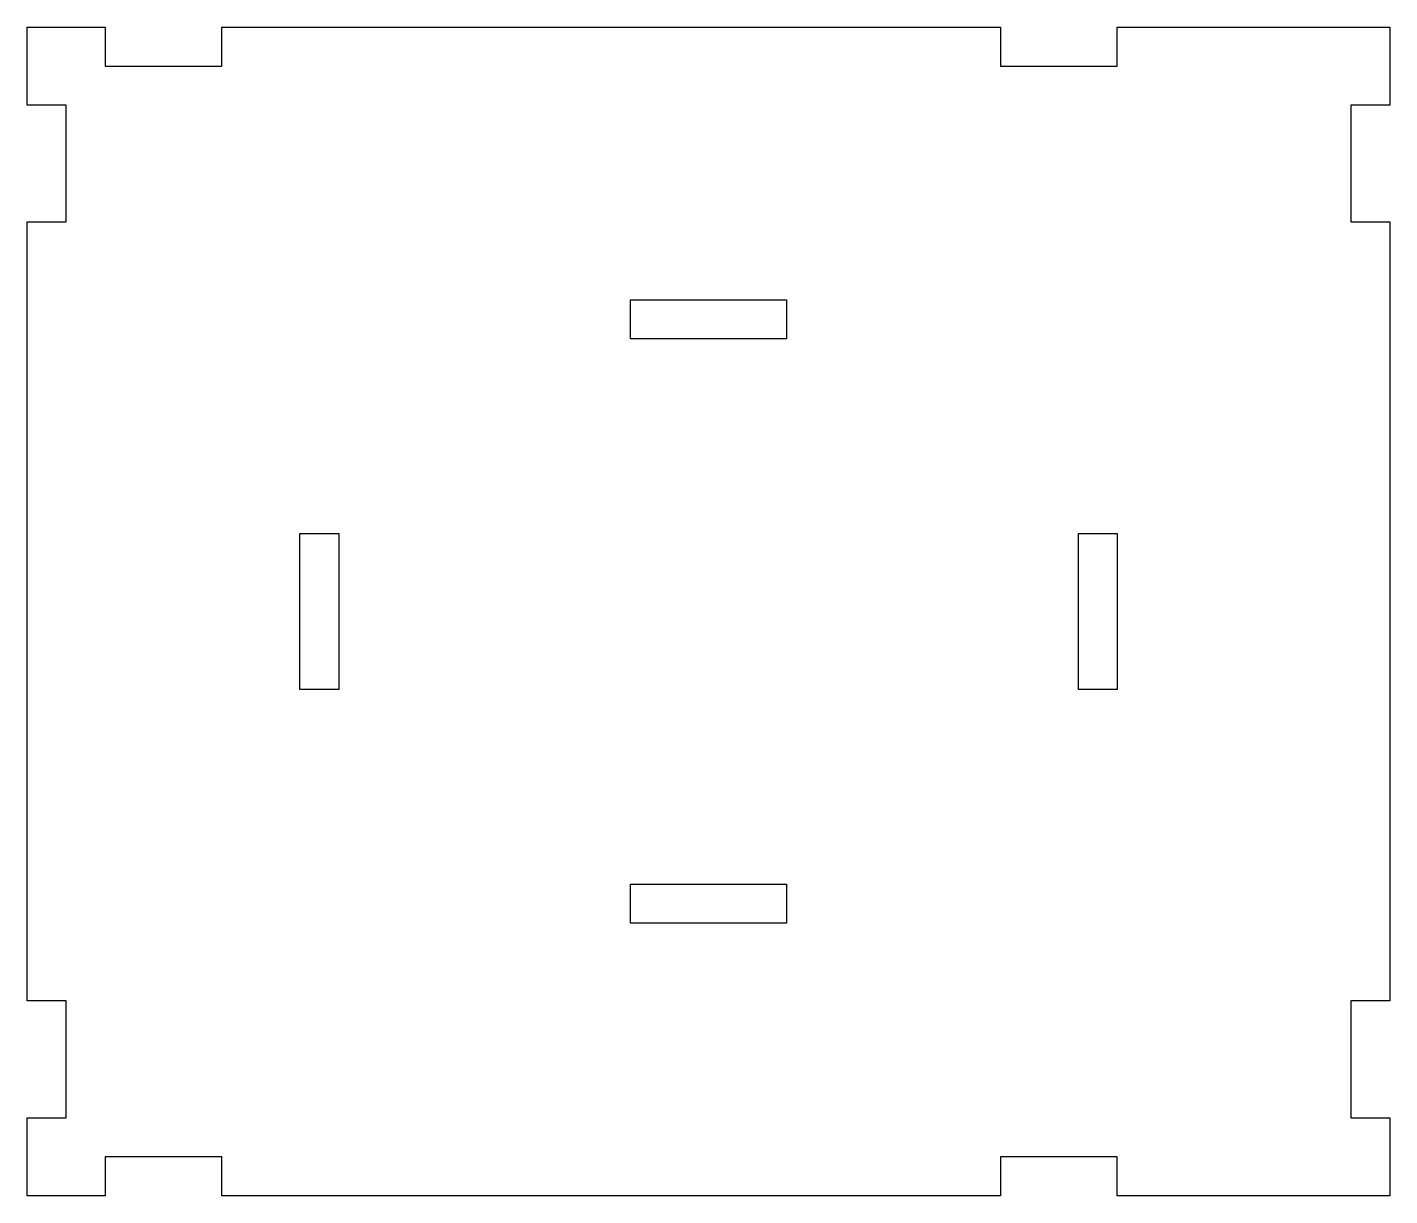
# Model space of a CAD drawing. Header units: millimetres. Extents: x 3270 to 3434, y 1394 to 1534.
import ezdxf

# ---------------------------------------------------------------- set-up
doc = ezdxf.new("R2010")
doc.units = ezdxf.units.MM

msp = doc.modelspace()

# ---------------------------------------------------------------- linework, layer by layer
for points in [[(3429.54, 1524.78), (3429.53, 1524.78), (3429.53, 1510.72), (3429.54, 1510.72), (3434.22, 1510.72), (3434.22, 1416.97), (3429.53, 1416.97), (3429.53, 1402.9), (3434.22, 1402.9), (3434.22, 1393.53), (3434.22, 1393.53), (3401.41, 1393.53), (3401.41, 1398.21), (3401.4, 1398.22), (3387.35, 1398.22), (3387.34, 1398.22), (3387.34, 1393.53), (3293.6, 1393.53), (3293.59, 1393.53), (3293.59, 1398.22), (3279.54, 1398.22), (3279.53, 1398.21), (3279.53, 1393.53), (3279.53, 1393.53), (3270.16, 1393.53), (3270.16, 1402.9), (3274.84, 1402.9), (3274.84, 1416.97), (3270.16, 1416.97), (3270.16, 1416.97), (3270.16, 1416.97), (3270.16, 1510.72), (3274.84, 1510.72), (3274.84, 1524.78), (3270.16, 1524.78), (3270.16, 1524.78), (3270.16, 1534.15), (3279.53, 1534.15), (3279.53, 1529.47), (3293.59, 1529.47), (3293.59, 1534.15), (3293.6, 1534.15), (3387.34, 1534.15), (3387.34, 1529.47), (3401.41, 1529.47), (3401.41, 1534.15), (3434.22, 1534.15), (3434.22, 1524.78)], [(3342.81, 1496.65), (3342.81, 1501.34), (3361.56, 1501.34), (3361.56, 1496.65)], [(3307.66, 1454.47), (3302.97, 1454.47), (3302.97, 1473.22), (3307.66, 1473.22)], [(3396.72, 1473.22), (3401.41, 1473.22), (3401.41, 1454.47), (3396.72, 1454.47)], [(3361.56, 1431.03), (3361.56, 1426.34), (3342.81, 1426.34), (3342.81, 1431.03)]]:
    msp.add_lwpolyline(points, close=True)

doc.saveas('drawing.dxf')
